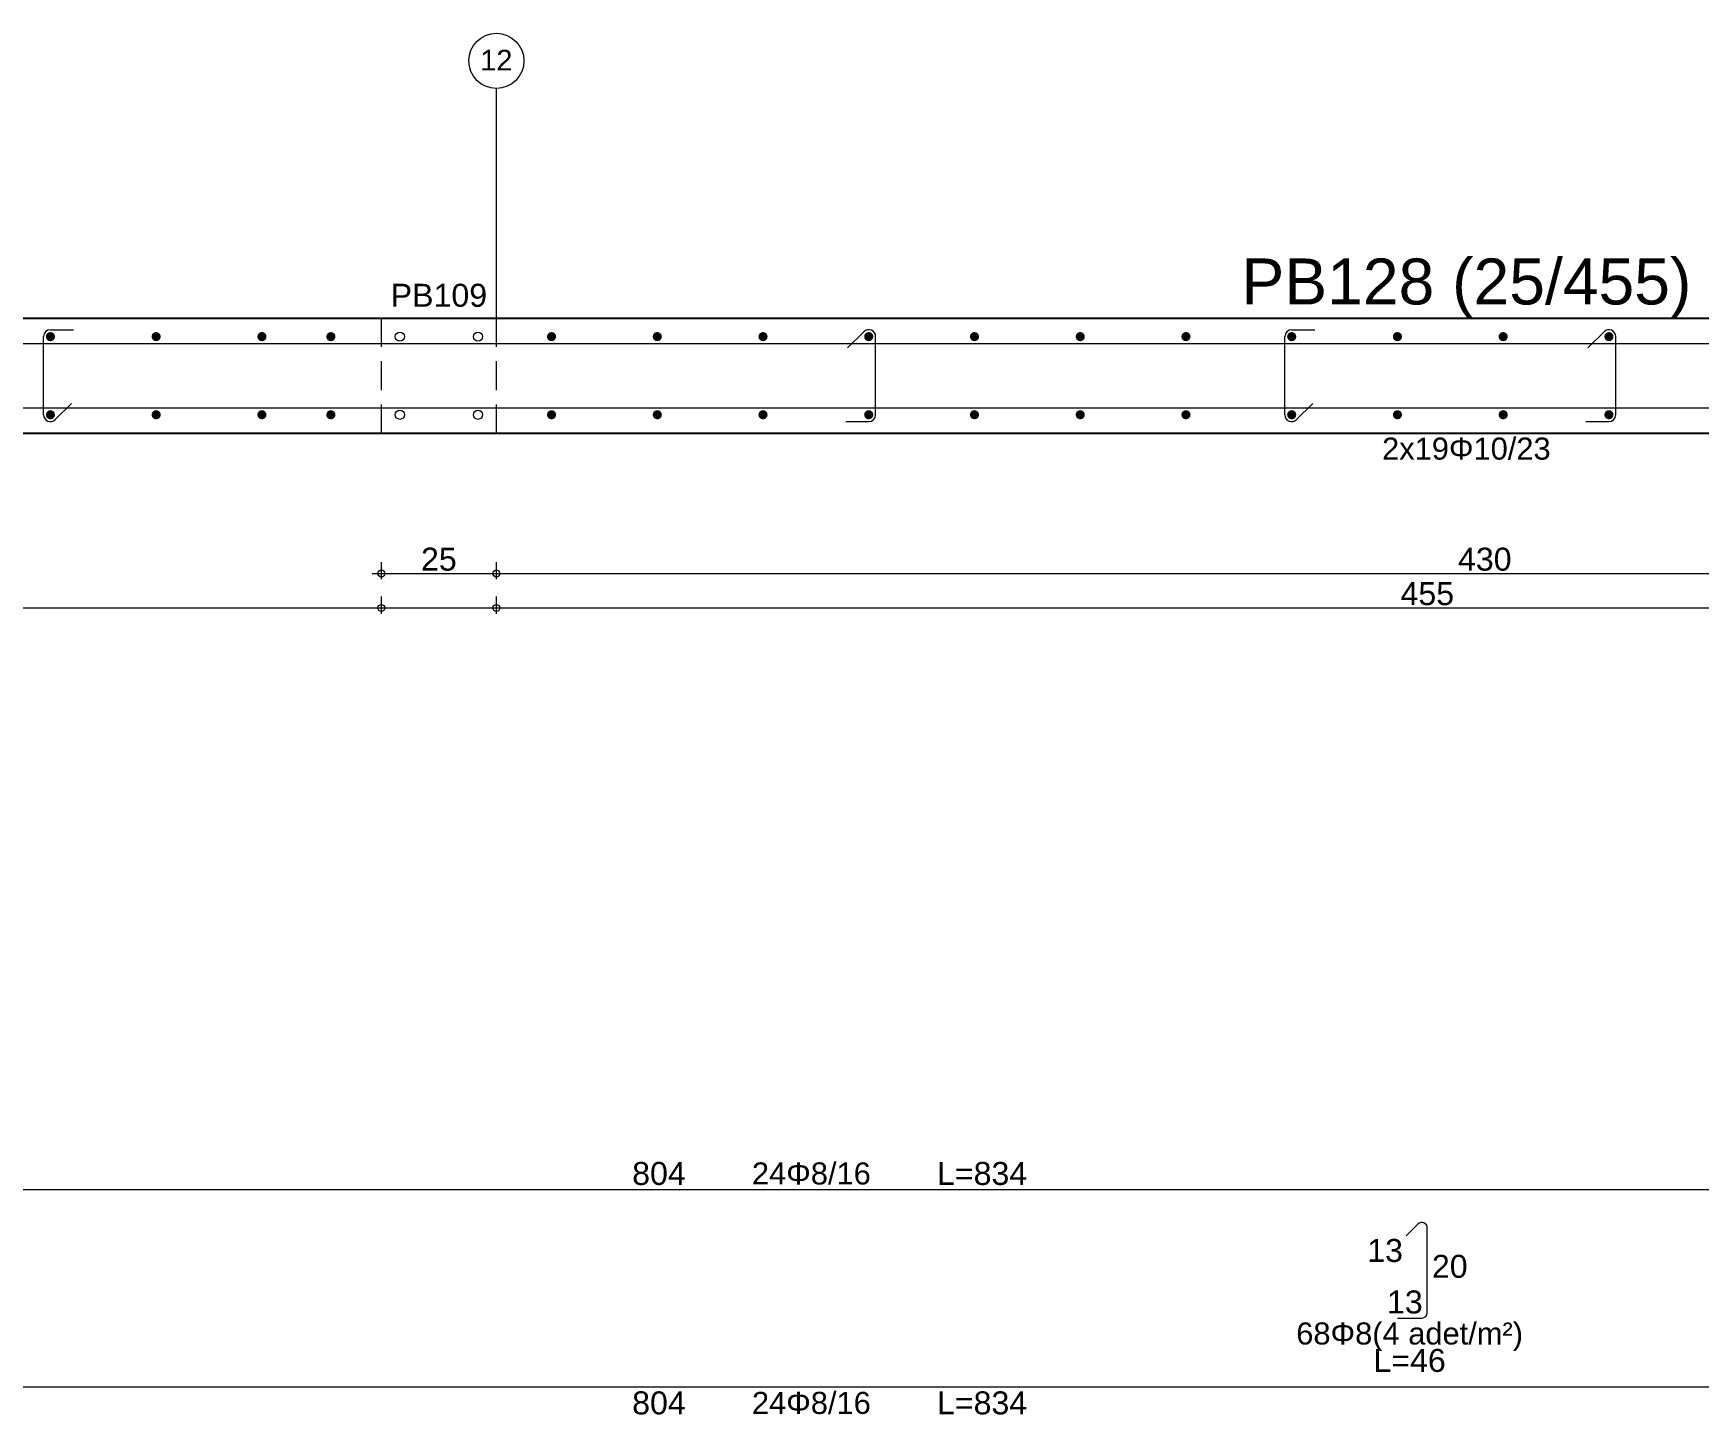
# Model space of a CAD drawing. Header units: millimetres. Extents: x 2232 to 85269, y -3593 to 5869.
# Drawn here: x 72954 to 73498, y -1289 to -838 of the extents above; entities that cross this region are included whole.
import ezdxf

# ---------------------------------------------------------------- set-up
doc = ezdxf.new("R2010")
doc.units = ezdxf.units.MM
doc.linetypes.add('CENTER2', pattern=[112.5, 75, -12.5, 12.5, -12.5])
doc.linetypes.add('HIDDEN4', pattern=[9.375, 6.25, -3.125])
for name, color, linetype in [('Donatı Topl. Uzun. Yazısı', 7, 'Continuous'), ('Donatı Uz. Yazısı', 7, 'Continuous'), ('Donatı Yazısı', 7, 'Continuous'), ('Donatı Çizgisi', 7, 'Continuous'), ('Panel', 7, 'Continuous'), ('Standart', 7, 'Continuous'), ('Ölçülendirme', 7, 'Continuous')]:
    doc.layers.add(name, color=color, linetype=linetype)
doc.styles.add('arial_1_18', font='arial.ttf', dxfattribs={"height": 0.2})

# ---------------------------------------------------------------- blocks, each defined once
blk = doc.blocks.new('IDE824Entity7263')
at = {"layer": 'Donatı Çizgisi', "linetype": 'Continuous', "lineweight": 5}
h = blk.add_hatch(color=5, dxfattribs=at)
edge = h.paths.add_edge_path(flags=0)
edge.add_arc((22687.83, 493.74), 1, 0, 360)
h = blk.add_hatch(color=5, dxfattribs=at)
edge = h.paths.add_edge_path(flags=0)
edge.add_arc((22710.83, 493.74), 1, 0, 360)
h = blk.add_hatch(color=5, dxfattribs=at)
edge = h.paths.add_edge_path(flags=0)
edge.add_arc((22733.83, 493.74), 1, 0, 360)
h = blk.add_hatch(color=5, dxfattribs=at)
edge = h.paths.add_edge_path(flags=0)
edge.add_arc((22748.83, 493.74), 1, 0, 360)
h = blk.add_hatch(color=5, dxfattribs=at)
edge = h.paths.add_edge_path(flags=0)
edge.add_arc((22796.83, 493.74), 1, 0, 360)
h = blk.add_hatch(color=5, dxfattribs=at)
edge = h.paths.add_edge_path(flags=0)
edge.add_arc((22819.83, 493.74), 1, 0, 360)
h = blk.add_hatch(color=5, dxfattribs=at)
edge = h.paths.add_edge_path(flags=0)
edge.add_arc((22842.83, 493.74), 1, 0, 360)
h = blk.add_hatch(color=5, dxfattribs=at)
edge = h.paths.add_edge_path(flags=0)
edge.add_arc((22865.83, 493.74), 1, 0, 360)
h = blk.add_hatch(color=5, dxfattribs=at)
edge = h.paths.add_edge_path(flags=0)
edge.add_arc((22888.83, 493.74), 1, 0, 360)
h = blk.add_hatch(color=5, dxfattribs=at)
edge = h.paths.add_edge_path(flags=0)
edge.add_arc((22911.83, 493.74), 1, 0, 360)
h = blk.add_hatch(color=5, dxfattribs=at)
edge = h.paths.add_edge_path(flags=0)
edge.add_arc((22934.83, 493.74), 1, 0, 360)
h = blk.add_hatch(color=5, dxfattribs=at)
edge = h.paths.add_edge_path(flags=0)
edge.add_arc((22957.83, 493.74), 1, 0, 360)
h = blk.add_hatch(color=5, dxfattribs=at)
edge = h.paths.add_edge_path(flags=0)
edge.add_arc((22980.83, 493.74), 1, 0, 360)
h = blk.add_hatch(color=5, dxfattribs=at)
edge = h.paths.add_edge_path(flags=0)
edge.add_arc((23003.83, 493.74), 1, 0, 360)
h = blk.add_hatch(color=5, dxfattribs=at)
edge = h.paths.add_edge_path(flags=0)
edge.add_arc((23026.83, 493.74), 1, 0, 360)
h = blk.add_hatch(color=5, dxfattribs=at)
edge = h.paths.add_edge_path(flags=0)
edge.add_arc((22687.83, 476.74), 1, 0, 360)
h = blk.add_hatch(color=5, dxfattribs=at)
edge = h.paths.add_edge_path(flags=0)
edge.add_arc((22710.83, 476.74), 1, 0, 360)
h = blk.add_hatch(color=5, dxfattribs=at)
edge = h.paths.add_edge_path(flags=0)
edge.add_arc((22733.83, 476.74), 1, 0, 360)
h = blk.add_hatch(color=5, dxfattribs=at)
edge = h.paths.add_edge_path(flags=0)
edge.add_arc((22748.83, 476.74), 1, 0, 360)
h = blk.add_hatch(color=5, dxfattribs=at)
edge = h.paths.add_edge_path(flags=0)
edge.add_arc((22796.83, 476.74), 1, 0, 360)
h = blk.add_hatch(color=5, dxfattribs=at)
edge = h.paths.add_edge_path(flags=0)
edge.add_arc((22819.83, 476.74), 1, 0, 360)
h = blk.add_hatch(color=5, dxfattribs=at)
edge = h.paths.add_edge_path(flags=0)
edge.add_arc((22842.83, 476.74), 1, 0, 360)
h = blk.add_hatch(color=5, dxfattribs=at)
edge = h.paths.add_edge_path(flags=0)
edge.add_arc((22865.83, 476.74), 1, 0, 360)
h = blk.add_hatch(color=5, dxfattribs=at)
edge = h.paths.add_edge_path(flags=0)
edge.add_arc((22888.83, 476.74), 1, 0, 360)
h = blk.add_hatch(color=5, dxfattribs=at)
edge = h.paths.add_edge_path(flags=0)
edge.add_arc((22911.83, 476.74), 1, 0, 360)
h = blk.add_hatch(color=5, dxfattribs=at)
edge = h.paths.add_edge_path(flags=0)
edge.add_arc((22934.83, 476.74), 1, 0, 360)
h = blk.add_hatch(color=5, dxfattribs=at)
edge = h.paths.add_edge_path(flags=0)
edge.add_arc((22957.83, 476.74), 1, 0, 360)
h = blk.add_hatch(color=5, dxfattribs=at)
edge = h.paths.add_edge_path(flags=0)
edge.add_arc((22980.83, 476.74), 1, 0, 360)
h = blk.add_hatch(color=5, dxfattribs=at)
edge = h.paths.add_edge_path(flags=0)
edge.add_arc((23003.83, 476.74), 1, 0, 360)
h = blk.add_hatch(color=5, dxfattribs=at)
edge = h.paths.add_edge_path(flags=0)
edge.add_arc((23026.83, 476.74), 1, 0, 360)
at = {"layer": 'Donatı Çizgisi', "color": 1, "linetype": 'Continuous', "lineweight": 5}
for points in [[(22686.33, 476.74), (22686.33, 493.74)], [(22687.83, 495.24), (22692.83, 495.24)], [(22861.23, 491.27), (22864.77, 494.8)], [(22867.33, 476.74), (22867.33, 493.74)], [(22956.33, 476.74), (22956.33, 493.74)], [(22957.83, 495.24), (22962.83, 495.24)], [(23022.23, 491.27), (23025.77, 494.8)], [(23028.33, 476.74), (23028.33, 493.74)], [(22458.33, 492.24), (23257.83, 492.24)], [(22456.83, 478.24), (23256.33, 478.24)], [(22688.89, 475.68), (22692.43, 479.21)], [(22958.89, 475.68), (22962.43, 479.21)], [(22860.83, 475.24), (22865.83, 475.24)], [(23021.83, 475.24), (23026.83, 475.24)], [(22456.53, 308.2), (23258.13, 308.2)], [(22982.73, 298.1), (22985.28, 300.65)], [(22987.33, 281.4), (22987.33, 299.8)], [(22980.83, 280.2), (22986.13, 280.2)], [(22456.53, 265.2), (23258.13, 265.2)]]:
    blk.add_lwpolyline(points, dxfattribs=at)
at = {"layer": 'Donatı Çizgisi', "color": 5, "linetype": 'Continuous', "lineweight": 5}
for centre in [(22763.83, 493.74), (22780.83, 493.74), (22763.83, 476.74), (22780.83, 476.74)]:
    blk.add_circle(centre, 1, dxfattribs=at)
at = {"layer": 'Donatı Çizgisi', "color": 1, "linetype": 'Continuous', "lineweight": 5}
for centre, radius, start, end in [((22687.83, 493.74), 1.5, 90, 180), ((22865.83, 493.74), 1.5, 0, 135), ((22957.83, 493.74), 1.5, 90, 180), ((23026.83, 493.74), 1.5, 0, 135), ((22687.83, 476.74), 1.5, 180, 315), ((22865.83, 476.74), 1.5, 270, 0), ((22957.83, 476.74), 1.5, 180, 315), ((23026.83, 476.74), 1.5, 270, 0), ((22986.13, 299.8), 1.2, 0, 135), ((22986.13, 281.4), 1.2, 270, 0)]:
    blk.add_arc(centre, radius, start, end, dxfattribs=at)
at = {"layer": 'Panel', "color": 250, "linetype": 'CENTER2', "lineweight": 5}
blk.add_lwpolyline([(22784.83, 497.74), (22784.83, 547.74)], dxfattribs=at)
at = {"layer": 'Panel', "color": 33, "linetype": 'Continuous', "lineweight": -3}
for points in [[(21484.83, 497.74), (23364.83, 497.74)], [(21484.83, 472.74), (23364.83, 472.74)]]:
    blk.add_lwpolyline(points, dxfattribs=at)
at = {"layer": 'Panel', "color": 5, "linetype": 'HIDDEN4', "lineweight": 5}
for points in [[(22759.83, 472.74), (22759.83, 497.74)], [(22784.83, 472.74), (22784.83, 497.74)]]:
    blk.add_lwpolyline(points, dxfattribs=at)
at = {"layer": 'Panel', "color": 30, "linetype": 'Continuous', "lineweight": 5}
blk.add_circle((22784.83, 553.74), 6, dxfattribs=at)
at = {"layer": 'Ölçülendirme', "color": 5, "linetype": 'Continuous', "lineweight": 5}
for points in [[(22757.83, 442.2), (23216.83, 442.2)], [(22759.83, 440.95), (22759.83, 444.7)], [(22784.83, 440.95), (22784.83, 444.7)], [(22497.83, 434.7), (22786.83, 434.7)], [(22757.83, 434.7), (23216.83, 434.7)], [(22759.83, 433.45), (22759.83, 437.2)], [(22784.83, 433.45), (22784.83, 437.2)]]:
    blk.add_lwpolyline(points, dxfattribs=at)
for centre in [(22759.83, 442.2), (22784.83, 442.2), (22759.83, 434.7), (22784.83, 434.7)]:
    blk.add_circle(centre, 0.75, dxfattribs=at)
at = {"layer": 'Donatı Topl. Uzun. Yazısı', "color": 5, "linetype": 'Continuous', "lineweight": 5, "style": 'arial_1_18'}
for s, p in [('L=834', (22880.68, 309.16)), ('L=46', (22975.61, 268.48)), ('L=834', (22880.68, 259.24))]:
    blk.add_text(s, height=5, rotation=360, dxfattribs=at).set_placement(p)
at = {"layer": 'Donatı Uz. Yazısı', "color": 5, "linetype": 'Continuous', "lineweight": 5, "style": 'arial_1_18'}
for s, p in [('804', (22814.37, 309.16)), ('13', (22974.26, 292.4)), ('20', (22988.33, 288.95)), ('13', (22978.56, 281.2)), ('804', (22814.37, 259.24))]:
    blk.add_text(s, height=5, rotation=360, dxfattribs=at).set_placement(p)
at = {"layer": 'Donatı Yazısı', "color": 5, "linetype": 'Continuous', "lineweight": 5, "style": 'arial_1_18'}
for s, p in [('2x19Φ10/23', (22977.49, 466.98)), ('24Φ8/16', (22840.42, 309.26)), ('68Φ8(4 adet/m²)', (22958.82, 274.44)), ('24Φ8/16', (22840.42, 259.34))]:
    blk.add_text(s, height=4.8, rotation=360, dxfattribs=at).set_placement(p)
at = {"layer": 'Panel', "color": 1, "linetype": 'Continuous', "lineweight": 5, "style": 'arial_1_18'}
for s, height, p in [('12', 4.5, (22781.33, 551.65)), ('PB128 (25/455)', 10, (22946.91, 500.74))]:
    blk.add_text(s, height=height, rotation=360, dxfattribs=at).set_placement(p)
at = {"layer": 'Panel', "color": 5, "linetype": 'Continuous', "lineweight": 5, "style": 'arial_1_18'}
blk.add_text('PB109', height=5, rotation=360, dxfattribs=at).set_placement((22761.85, 500.24))
blk.add_text('PB109', height=5, rotation=360, dxfattribs=at).set_placement((22761.85, 500.24))
at = {"layer": 'Ölçülendirme', "color": 5, "linetype": 'Continuous', "lineweight": 5, "style": 'arial_1_18'}
for s, p in [('25', (22768.44, 442.82)), ('430', (22994, 442.82)), ('455', (22981.5, 435.32))]:
    blk.add_text(s, height=5, rotation=360, dxfattribs=at).set_placement(p)

msp = doc.modelspace()

# ---------------------------------------------------------------- block references
at = {"layer": 'Standart', "xscale": 1.5, "yscale": 1.5, "zscale": 1.5}
msp.add_blockref('IDE824Entity7263', (38928.03, -1677.57), dxfattribs=at)

doc.saveas('drawing.dxf')
